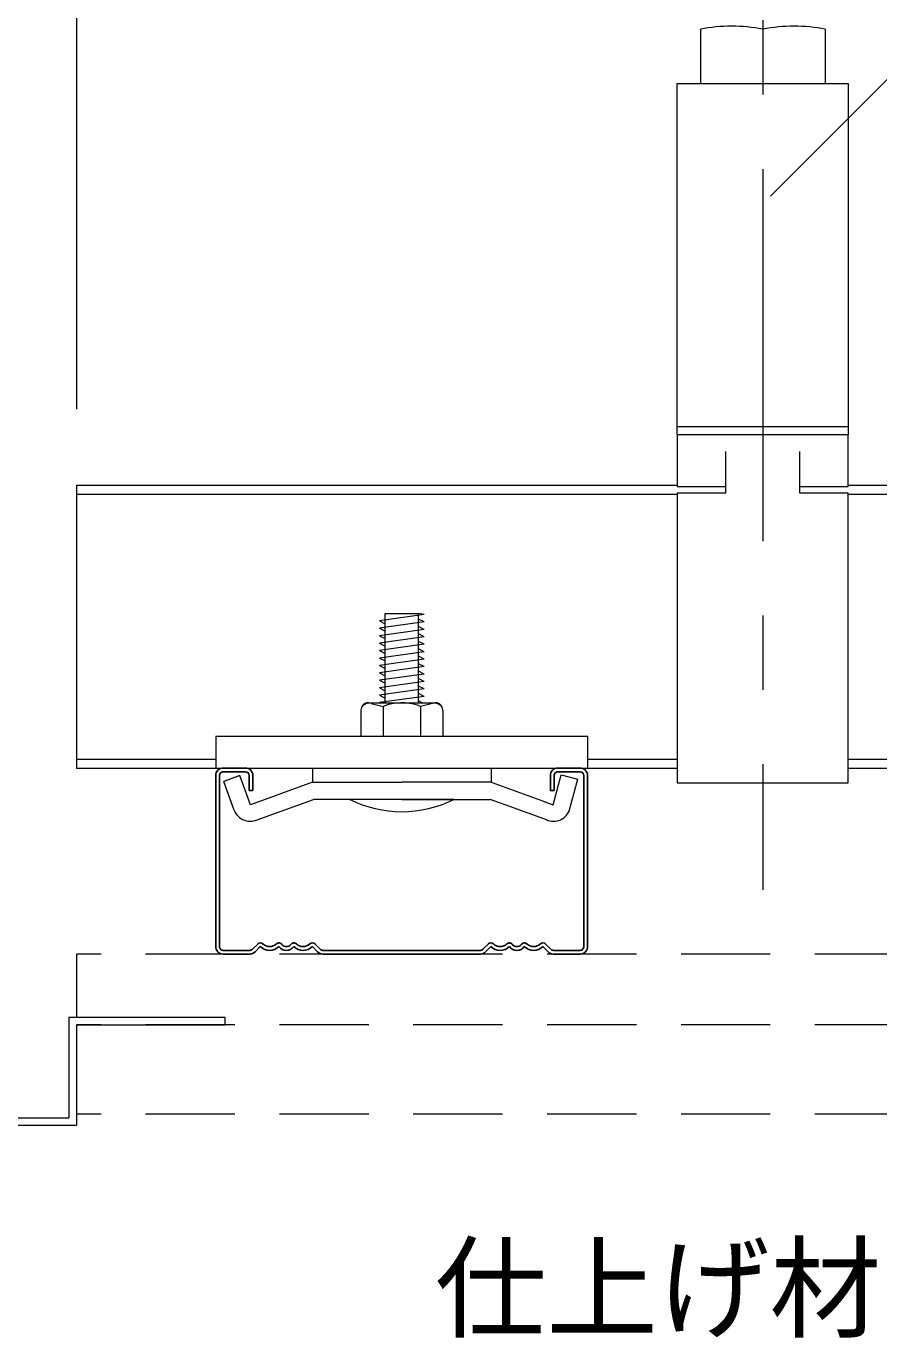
# Model space of a CAD drawing. Units: millimetres on the paper, enlarged 40 times, with parts at other scales. Extents: x -7800 to 7800, y -5387 to 5300.
# Drawn here: x 3280 to 3738, y -4094 to -3388 of the extents above; entities that cross this region are included whole.
import ezdxf
from ezdxf.enums import TextEntityAlignment as Align

# ---------------------------------------------------------------- set-up
doc = ezdxf.new("R2010")
doc.units = ezdxf.units.MM
doc.header["$LTSCALE"] = 40
doc.linetypes.add('CHAIN1', pattern=[8, 5, -1, 1, -1])
doc.linetypes.add('DASHED1', pattern=[1.8, 1.2, -0.6])
for name, color, linetype, lineweight in [('4-0_中心線', 4, 'CHAIN1', 9), ('4-1_吊り材', 7, 'Continuous', 18), ('4-2_野縁受け', 3, 'Continuous', 18), ('4-3_野縁', 2, 'Continuous', 25), ('4-5_寸法', 4, 'Continuous', 9), ('4-6_文字・文字', 7, 'Continuous', 18), ('4-A_クリップ', 7, 'Continuous', 18), ('4-B_補強金具・金具・その他', 3, 'Continuous', 18), ('4-D_パネル', 4, 'DASHED1', 9)]:
    doc.layers.add(name, color=color, linetype=linetype, lineweight=lineweight)
doc.styles.add('ＭＳ ゴシック', font='')
doc.styles.get('ＭＳ ゴシック').set_extended_font_data('MS Gothic')

msp = doc.modelspace()

# ---------------------------------------------------------------- linework, layer by layer
at = {"layer": '4-0_中心線'}
msp.add_line((3675.95, -2505.21), (3675.95, -3852.68), dxfattribs=at)
at = {"layer": '4-1_吊り材'}
for p, q in [((3642.35, -3390.05), (3642.35, -3419.25)), ((3675.95, -3390.05), (3675.95, -3419.25)), ((3709.56, -3390.05), (3709.56, -3419.25))]:
    msp.add_line(p, q, dxfattribs=at)
for points in [[(3629.95, -3603.64), (3629.95, -3419.25), (3721.95, -3419.25), (3721.95, -3603.64)], [(3629.95, -3608.16), (3629.95, -3635.81), (3655.95, -3635.81)], [(3695.95, -3635.81), (3721.95, -3635.81), (3721.95, -3608.16)], [(3655.95, -3617.06), (3655.95, -3639.4), (3629.95, -3639.4), (3629.95, -3795.25), (3721.95, -3795.25), (3721.95, -3639.4), (3695.95, -3639.4), (3695.95, -3617.06)]]:
    msp.add_lwpolyline(points, dxfattribs=at)
msp.add_lwpolyline([(3629.95, -3603.64), (3721.95, -3603.64), (3721.95, -3608.16), (3629.95, -3608.16)], close=True, dxfattribs=at)
for centre in [(3659.15, -3477.46), (3692.75, -3477.46)]:
    msp.add_arc(centre, 89.01, 79.1199, 100.88008, dxfattribs=at)
at = {"layer": '4-2_野縁受け'}
for p, q in [((3306.7, -3635.25), (3629.95, -3635.25)), ((3306.7, -3635.25), (3306.7, -3787.25)), ((3721.95, -3635.25), (4235.95, -3635.25)), ((3306.7, -3640.05), (3629.95, -3640.05)), ((3721.95, -3640.05), (4235.95, -3640.05)), ((3306.7, -3782.45), (3381.77, -3782.45)), ((3581.77, -3782.45), (3629.95, -3782.45)), ((3721.95, -3782.45), (3919.39, -3782.45)), ((3306.7, -3787.25), (3629.95, -3787.25)), ((3721.95, -3787.25), (4235.95, -3787.25))]:
    msp.add_line(p, q, dxfattribs=at)
at = {"layer": '4-3_野縁'}
for p, q in [((3381.65, -3791.25), (3381.65, -3883.08)), ((3383.65, -3883.16), (3383.65, -3791.25)), ((3397.65, -3787.25), (3385.65, -3787.25)), ((3397.65, -3789.25), (3385.65, -3789.25)), ((3399.65, -3799.25), (3399.65, -3791.25)), ((3401.65, -3799.25), (3401.65, -3791.25)), ((3561.66, -3799.25), (3561.66, -3791.25)), ((3563.66, -3799.25), (3563.66, -3791.25)), ((3565.66, -3787.25), (3577.66, -3787.25)), ((3565.66, -3789.25), (3577.66, -3789.25)), ((3579.65, -3883.16), (3579.66, -3791.25)), ((3581.66, -3791.25), (3581.65, -3883.08)), ((3399.65, -3799.25), (3401.65, -3799.25)), ((3563.66, -3799.25), (3561.66, -3799.25)), ((3404.24, -3881.84), (3401.41, -3884.67)), ((3401.41, -3884.67), (3404.24, -3881.84)), ((3405.65, -3883.25), (3402.82, -3886.08)), ((3405.65, -3883.25), (3402.82, -3886.08)), ((3433.65, -3883.25), (3436.48, -3886.08)), ((3435.06, -3881.84), (3437.89, -3884.67)), ((3528.24, -3881.84), (3525.41, -3884.67)), ((3529.66, -3883.25), (3526.83, -3886.08)), ((3557.66, -3883.25), (3560.49, -3886.08)), ((3557.66, -3883.25), (3560.49, -3886.08)), ((3559.07, -3881.84), (3561.9, -3884.67)), ((3561.9, -3884.67), (3559.07, -3881.84)), ((3385.65, -3885.25), (3399.99, -3885.25)), ((3385.65, -3885.25), (3399.99, -3885.25)), ((3399.99, -3887.25), (3385.65, -3887.25)), ((3399.99, -3887.25), (3385.65, -3887.25)), ((3439.31, -3885.25), (3481.65, -3885.25)), ((3439.31, -3887.25), (3481.65, -3887.25)), ((3524, -3885.25), (3481.65, -3885.25)), ((3524, -3887.25), (3481.65, -3887.25)), ((3577.66, -3885.25), (3563.31, -3885.25)), ((3577.66, -3885.25), (3563.31, -3885.25)), ((3563.31, -3887.25), (3577.66, -3887.25)), ((3563.31, -3887.25), (3577.66, -3887.25))]:
    msp.add_line(p, q, dxfattribs=at)
for centre, radius, start, end in [((3385.65, -3791.25), 4, 90.00299, 180.00299), ((3385.65, -3791.25), 2, 90.00299, 180.00299), ((3397.65, -3791.25), 4, 0.00299, 90.00299), ((3397.65, -3791.25), 2, 0.00299, 90.00299), ((3565.66, -3791.25), 4, 89.99699, 179.99699), ((3565.66, -3791.25), 2, 89.99699, 179.99699), ((3577.66, -3791.25), 4, 359.99699, 89.99699), ((3577.66, -3791.25), 2, 359.99699, 89.99699), ((3385.65, -3883.25), 4, 177.476, 270), ((3385.65, -3883.25), 4, 177.476, 270), ((3385.65, -3883.25), 2, 177.476, 270), ((3385.65, -3883.25), 2, 177.476, 270), ((3399.99, -3883.25), 2, 270, 314.99998), ((3399.99, -3883.25), 2, 269.99998, 314.99998), ((3405.65, -3883.25), 2, 46.39717, 135), ((3410.65, -3878), 7.25, 226.39717, 313.60281), ((3410.65, -3878), 5.25, 226.39717, 313.60281), ((3415.65, -3883.25), 2, 36.86989, 133.60281), ((3419.65, -3880.25), 5, 216.86989, 323.1301), ((3419.65, -3880.25), 3, 216.86989, 323.1301), ((3423.65, -3883.25), 2, 46.39717, 143.1301), ((3423.65, -3883.25), 2, 36.86989, 143.1301), ((3428.65, -3878), 7.25, 226.39717, 313.60281), ((3428.65, -3878), 5.25, 226.39717, 313.60281), ((3433.65, -3883.25), 2, 44.99998, 133.60281), ((3439.31, -3883.25), 2, 225, 270), ((3524, -3883.25), 2, 270, 315), ((3529.66, -3883.25), 2, 46.39719, 135.00002), ((3534.66, -3878), 7.25, 226.39719, 313.60283), ((3534.66, -3878), 5.25, 226.39719, 313.60283), ((3539.66, -3883.25), 2, 36.8699, 143.13011), ((3539.66, -3883.25), 2, 36.8699, 133.60283), ((3543.66, -3880.25), 5, 216.8699, 323.13011), ((3543.66, -3880.25), 3, 216.8699, 323.13011), ((3547.66, -3883.25), 2, 46.39719, 143.13011), ((3552.66, -3878), 7.25, 226.39719, 313.60283), ((3552.66, -3878), 5.25, 226.39719, 313.60283), ((3557.66, -3883.25), 2, 45, 133.60283), ((3563.31, -3883.25), 2, 225.00002, 270), ((3563.31, -3883.25), 2, 225, 270), ((3577.66, -3883.25), 4, 269.99997, 2.524), ((3577.66, -3883.25), 4, 270, 2.524), ((3577.66, -3883.25), 2, 269.99997, 2.524), ((3577.66, -3883.25), 2, 270, 2.524), ((3399.99, -3883.25), 4, 270, 314.99998), ((3399.99, -3883.25), 4, 270, 315), ((3439.31, -3883.25), 4, 225, 270), ((3524, -3883.25), 4, 270, 315), ((3563.31, -3883.25), 4, 225.00002, 270), ((3563.31, -3883.25), 4, 225, 270)]:
    msp.add_arc(centre, radius, start, end, dxfattribs=at)
at = {"layer": '4-5_寸法'}
msp.add_line((3306.7, -3141.11), (3306.7, -3594.3), dxfattribs=at)
at = {"layer": '4-6_文字・文字'}
msp.add_lwpolyline([(3680.07, -3479.74), (3826.03, -3333.77), (3906.03, -3333.77)], dxfattribs=at)
at = {"layer": '4-A_クリップ'}
for p, q in [((3493.77, -3704.72), (3469.77, -3708.09)), ((3469.77, -3708.09), (3472.77, -3709.67)), ((3472.77, -3752.13), (3472.77, -3704.09)), ((3472.77, -3704.09), (3490.77, -3704.09)), ((3493.77, -3704.72), (3490.77, -3704.09)), ((3490.77, -3752.13), (3490.77, -3704.21)), ((3493.77, -3708.72), (3490.77, -3707.14)), ((3493.77, -3708.72), (3469.77, -3712.09)), ((3469.77, -3712.09), (3472.77, -3713.67)), ((3493.77, -3712.72), (3490.77, -3711.14)), ((3493.77, -3716.72), (3490.77, -3715.14)), ((3493.77, -3720.72), (3490.77, -3719.14)), ((3493.77, -3724.72), (3490.77, -3723.14)), ((3493.77, -3728.72), (3490.77, -3727.14)), ((3493.77, -3732.72), (3490.77, -3731.14)), ((3493.77, -3736.72), (3490.77, -3735.14)), ((3493.77, -3740.72), (3490.77, -3739.14)), ((3493.77, -3744.72), (3490.77, -3743.14)), ((3469.77, -3748.09), (3472.77, -3749.67)), ((3493.77, -3748.72), (3469.77, -3752.09)), ((3493.77, -3748.72), (3469.77, -3752.09)), ((3493.77, -3748.72), (3490.77, -3747.14)), ((3493.77, -3748.72), (3490.77, -3747.14)), ((3459.77, -3756.13), (3459.77, -3770.13)), ((3462.45, -3752.8), (3460.57, -3753.74)), ((3462.45, -3752.8), (3460.57, -3753.74)), ((3463.77, -3752.13), (3499.77, -3752.13)), ((3465.21, -3752.49), (3471.77, -3754.13)), ((3465.21, -3752.49), (3471.77, -3754.13)), ((3471.77, -3754.13), (3471.77, -3754.2)), ((3471.77, -3754.2), (3471.77, -3770.13)), ((3490.66, -3753.7), (3491.77, -3754.11)), ((3492.66, -3752.13), (3490.77, -3751.14)), ((3492.66, -3752.13), (3490.77, -3751.14)), ((3498.35, -3752.48), (3491.77, -3754.11)), ((3498.35, -3752.48), (3491.77, -3754.11)), ((3501.08, -3752.78), (3502.95, -3753.7)), ((3501.08, -3752.78), (3502.95, -3753.7)), ((3503.77, -3756.13), (3503.77, -3770.13)), ((3381.77, -3770.13), (3581.77, -3770.13)), ((3381.77, -3770.13), (3381.77, -3787.33)), ((3459.77, -3770.13), (3503.77, -3770.13)), ((3581.77, -3787.33), (3581.77, -3770.13)), ((3381.77, -3787.33), (3581.77, -3787.33)), ((3394.61, -3791.29), (3385.96, -3794.44)), ((3400.35, -3807.07), (3394.61, -3791.29)), ((3433.8, -3787.33), (3433.8, -3794.89)), ((3529.8, -3787.33), (3529.8, -3794.9)), ((3572.19, -3809.04), (3576.43, -3793.23)), ((3390.74, -3807.57), (3385.96, -3794.44)), ((3391.56, -3809.82), (3385.96, -3794.44)), ((3433.8, -3794.89), (3400.35, -3807.07)), ((3433.8, -3794.89), (3481.77, -3794.89)), ((3529.74, -3794.89), (3481.77, -3794.89)), ((3529.74, -3794.89), (3481.77, -3794.89)), ((3529.74, -3794.89), (3481.77, -3794.89)), ((3529.74, -3794.89), (3559.35, -3805.67)), ((3403.42, -3815.3), (3434.21, -3804.09)), ((3509.77, -3804.09), (3453.77, -3804.09)), ((3481.77, -3804.09), (3518.35, -3804.09)), ((3481.77, -3804.09), (3520.69, -3804.09)), ((3481.77, -3804.09), (3526.62, -3804.09)), ((3519.72, -3804.09), (3526.62, -3804.09)), ((3521.69, -3804.09), (3529.34, -3804.09)), ((3542.31, -3808.81), (3529.34, -3804.09)), ((3558.18, -3805.24), (3563.2, -3807.07)), ((3560.12, -3815.3), (3539.35, -3807.73))]:
    msp.add_line(p, q, dxfattribs=at)
for points in [[(3493.77, -3712.72), (3469.77, -3716.09), (3472.77, -3717.67)], [(3493.77, -3716.72), (3469.77, -3720.09), (3472.77, -3721.67)], [(3493.77, -3720.72), (3469.77, -3724.09), (3472.77, -3725.67)], [(3493.77, -3724.72), (3469.77, -3728.09), (3472.77, -3729.67)], [(3493.77, -3728.72), (3469.77, -3732.09), (3472.77, -3733.67)], [(3493.77, -3732.72), (3469.77, -3736.09), (3472.77, -3737.67)], [(3493.77, -3736.72), (3469.77, -3740.09), (3472.77, -3741.67)], [(3493.77, -3740.72), (3469.77, -3744.09), (3472.77, -3745.67)], [(3493.77, -3744.72), (3469.77, -3748.09), (3472.77, -3749.67)], [(3490.66, -3753.7), (3491.77, -3754.11), (3491.77, -3770.13)], [(3400.35, -3807.07), (3394.61, -3791.29), (3385.96, -3794.44)], [(3563.2, -3807.07), (3567.54, -3790.85), (3576.43, -3793.23)], [(3481.77, -3804.09), (3436.92, -3804.09), (3434.21, -3804.09)]]:
    msp.add_lwpolyline(points, dxfattribs=at)
for centre, radius, start, end in [((3463.77, -3756.13), 4, 90, 180), ((3464.24, -3756.37), 4, 75.942, 116.60205), ((3464.24, -3756.37), 4, 75.942, 116.60205), ((3481.77, -3778.13), 26, 70.01814, 112.61984), ((3481.77, -3778.13), 26, 70.01814, 112.61984), ((3499.31, -3756.36), 4, 63.73468, 103.86021), ((3499.31, -3756.36), 4, 63.73468, 103.86021), ((3499.77, -3756.13), 4, 0, 90), ((3481.77, -3748.09), 62.61, 243.43494, 296.56505), ((3400.2, -3806.67), 9.2, 199.99997, 299.99998), ((3563.31, -3806.66), 9.2, 245, 345)]:
    msp.add_arc(centre, radius, start, end, dxfattribs=at)
at = {"layer": '4-B_補強金具・金具・その他'}
for p, q in [((3302.7, -3921.25), (3302.7, -3975.25)), ((3302.7, -3921.25), (3386.7, -3921.25)), ((3306.7, -3925.25), (3306.7, -3979.25)), ((3306.7, -3925.25), (3306.7, -3973.25)), ((3066.7, -3975.25), (3302.7, -3975.25)), ((3066.7, -3979.25), (3306.7, -3979.25))]:
    msp.add_line(p, q, dxfattribs=at)
msp.add_lwpolyline([(3306.7, -3925.25), (3386.7, -3925.25), (3386.7, -3921.25)], dxfattribs=at)
at = {"layer": '4-D_パネル'}
for p, q in [((3306.7, -3887.25), (3306.7, -3921.25)), ((4255.95, -3925.25), (3306.7, -3925.25)), ((4255.95, -3973.25), (3306.7, -3973.25))]:
    msp.add_line(p, q, dxfattribs=at)
msp.add_lwpolyline([(4255.95, -3923.25), (4255.95, -3887.25), (3306.7, -3887.25)], dxfattribs=at)

# ---------------------------------------------------------------- texts
at = {"layer": '4-6_文字・文字', "style": 'ＭＳ ゴシック'}
msp.add_text('仕上げ材', height=43.99, dxfattribs=at).set_placement((3499.56, -4101.98), align=Align.BOTTOM_LEFT)

doc.saveas('drawing.dxf')
